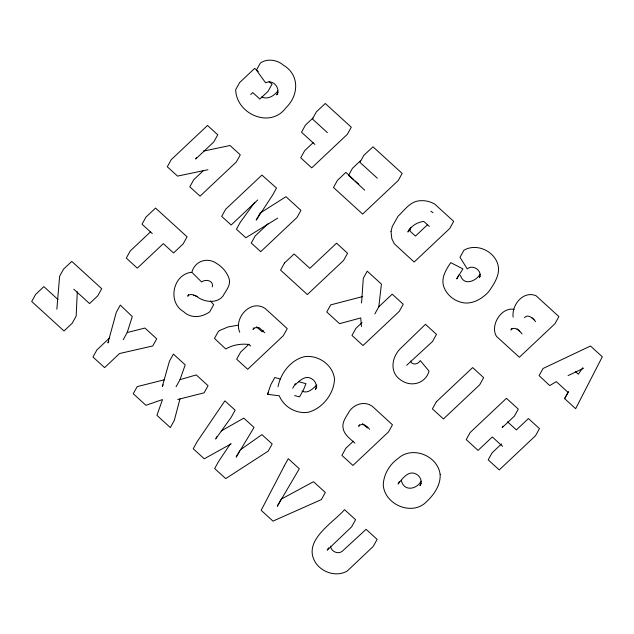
<?xml version="1.0" encoding="UTF-8"?>
<svg xmlns="http://www.w3.org/2000/svg" width="634" height="634" viewBox="0 0 634 634"><rect width="100%" height="100%" fill="white"/><g stroke="black" fill="none" stroke-linecap="round" stroke-linejoin="round"><path stroke-width="0.95" d="M278.033 386.716C280.521 373.394 290.8 359.874 304.447 356.673C318.133 354.668 332.644 364.653 334.49 378.601C334.332 393.524 322.5 408.661 308.005 412.33C296.133 413.986 283.794 406.933 279.293 395.814L267.469 394.293L270.869 384.608L274.815 377.484L280.196 379.061M77.293 291.791L76.159 316.104L72.213 323.229L64.002 330.964L31.7 301.491L35.647 294.366L43.857 286.631L57.979 299.51M361.562 302.957L363.298 278.286L367.244 271.17L381.43 284.103L378.799 306.793L374.845 313.909M258.307 71.658L254.694 68.369L239.636 82.555L235.689 89.679C236.173 114.017 270.456 129.193 286.013 107.669C298.955 95.306 299.716 74.701 283.311 65.104C277.106 59.786 267.31 58.257 260.36 63.028L256.413 70.144L265.638 82.824C272.755 78.846 281.052 88.15 276.773 94.886L278.088 92.509M56.854 309.21L59.62 276.25L63.566 269.125L71.777 261.39L101.717 288.7L97.771 295.824L89.56 303.567L73.798 289.191M212.303 286.917C213.864 280.593 205.717 278.691 201.612 281.971L191.88 272.295C194.836 260.812 207.572 256.833 216.828 263.593C222.431 266.985 226.956 272.248 229.04 278.484C231.291 284.999 225.688 290.879 222.891 296.189C217.24 303.092 206.787 302.347 199.615 298.416C196.389 296.3 192.506 293.082 188.433 295.159L187.751 296.236L188.623 294.651M179.961 398.929L174.287 420.453L170.34 427.578L156.947 415.357L162.486 399.571L145.915 405.292L133.259 393.738L137.206 386.613L164.404 379.758M410.769 227.551L409.944 231.045L415.46 236.078L427.554 224.674M123.242 339.673L127.188 332.549L132.3 316.54L120.286 305.12L116.339 312.237L107.915 342.923L108.794 341.346M176.062 386.772L180.016 379.655L185.207 364.859L173.391 354.073L169.436 361.198L162.328 386.407L163.207 384.822M564.625 398.62L568.072 392.375L556.303 381.636L549.71 385.583L539.09 375.621L543.045 368.497L590.484 346.021L602.3 356.799L575.656 408.684L564.625 398.62L568.579 391.495M196.556 157.438L195.676 159.015L213.809 141.929L217.763 134.804L207.516 125.461L171.251 159.641L167.305 166.766L177.544 176.109L207.944 169.714M256.58 219.443L260.091 213.111L285.966 196.698L300.936 210.353L296.981 217.478L260.717 251.666L251.262 243.036L255.217 235.911L268.063 223.802M253.854 327.786L252.974 329.371L255.193 327.675L259.219 327.73L264.727 332.763M216.028 438.252L216.899 436.675M267.469 394.293L268.348 392.708M239.676 450.782L236.165 457.114L254.044 427.451L243.805 418.107L221.211 430.969M292.757 388.301L295.389 383.546M316.826 387.017L315.51 389.395C317.618 385.52 315.312 380.693 311.659 378.704C305.374 374.829 299.375 380.828 295.206 384.925M409.643 228.866L407.892 232.028C410.919 226.037 417.22 222.193 423.789 221.401L429.305 226.433M359.533 424.74L358.654 426.325C361.856 422.086 367.419 425.993 369.535 429.329M458.953 274.902L456.749 278.865L462.915 268.887L450.742 262.65C445.789 269.997 440.281 278.889 444.268 287.939C447.747 296.221 455.917 301.99 464.785 302.981C473.883 303.654 482.403 298.432 488.449 291.997C494.393 283.62 501.51 273.191 497.214 262.524C492.253 250.065 475.825 243.313 463.945 250.2L459.999 257.325L467.29 268.943C472.695 263.863 482.918 270.869 479.375 277.668L480.247 276.083M328.555 547.776L327.239 550.154L351.624 526.846L355.571 519.721L344.539 509.657C332.882 523.169 301.015 541.293 316.097 563.452C322.944 572.89 336.9 577.075 347.266 571.004L373.164 546.508L377.119 539.383L366.087 529.319L342.408 551.128C338.279 554.837 330.948 551.517 330.52 546.12M399.372 481.681L398.057 484.059C402.305 478.829 408.447 469.762 416.332 474.145C420.326 476.189 422.727 481.666 419.962 485.612L421.277 483.235M511.812 328.38L510.933 329.965C514.459 325.543 519.769 331.138 522.083 333.936M503.039 426.088L502.168 427.673L514.325 416.213L518.271 409.089L506.455 398.303L470.19 432.491L466.236 439.608L478.06 450.394L492.309 436.961L502.58 446.328M256.144 220.236L272.565 195.193L276.511 188.068L261.913 175.071L225.649 209.26L221.702 216.384L231.156 225.007L257.729 199.956M230.364 443.871L218.627 461.433L214.672 468.55L225.704 478.615L268.214 451.107L272.168 443.982L261.921 434.639L240.92 449.419M582.852 367.712L578.335 374.203L575.529 371.643M215.584 439.045L231.188 417.323L235.135 410.198L224.896 400.854L197.174 441.621L193.227 448.745L204.243 458.794L231.212 443.808M254.781 202.325L240.413 222.098L236.458 229.223L245.833 237.774L277.668 218.144M406.663 365.295L432.539 341.496L436.485 334.372L425.454 324.307L399.602 349.366C390.909 359.002 389.783 374.163 402.344 381.01C412.306 387.208 425.874 382.944 429.012 371.088L420.247 360.572C418.337 364.455 412.14 365.62 410.412 361.071M524.5 317.689C528.027 313.267 533.337 318.862 535.651 321.66M480.144 274.205C475.809 281.377 463.811 286.211 460.466 275.425M421.119 481.23C416.395 489.686 403.945 491.548 401.377 480.723M250.723 94.506L252.776 92.572L259.869 99.047L268.079 91.304L272.026 84.179L269.133 81.548M277.843 90.955C274.142 95.797 267.778 99.998 261.644 96.923M203.53 170.483L193.766 179.684L189.812 186.808L200.059 196.152L236.323 161.971L240.27 154.847L230.031 145.503L203.427 151.098M150.623 231.759L130.239 250.961L126.293 258.086L137.324 268.15L163.326 243.646L173.542 252.974L183.123 243.939L187.078 236.815L155.56 208.063L145.978 217.09L142.032 224.214L152.295 233.581M312.982 117.995L305.453 125.088L301.507 132.213L314.9 144.433M313.172 142.658L304.669 150.678L300.714 157.803L311.746 167.867L347.329 134.329L351.276 127.204L325.282 103.485L316.382 111.869L312.435 118.986L327.406 132.649M109.73 337.811L96.923 349.889L92.976 357.013L104.594 367.617L119.541 353.526L152.778 345.95L156.725 338.825L144.909 328.04L127.188 332.549M360.342 160.87L352.48 168.279L348.534 175.404L364.732 190.176M249.011 344.183L240.627 352.084L236.672 359.209L247.704 369.273L283.287 335.735L287.234 328.61L265.178 308.481C250.739 298.654 233.471 318.252 239.755 332.248M263.435 330.583L262.127 331.82L256.611 326.787M362.014 322.611L355.936 328.333L351.989 335.457L363.02 345.522L399.285 311.342L403.232 304.217L392.2 294.152L378.799 306.793M353.376 441.161L345.847 448.254L341.9 455.378L352.932 465.443L388.507 431.905L392.462 424.78L373.822 407.67C366.571 400.363 354.549 403.351 349.247 411.514C346.338 416.673 341.694 422.141 343.145 428.513C344.357 435.067 350.412 438.91 354.897 443.126M501.502 443.943L492.166 452.739L488.22 459.864L499.251 469.929L535.516 435.74L539.463 428.624L528.439 418.559L516.385 429.915L507.485 421.792M316.81 385.028C312.903 388.587 307.878 394.166 302.03 391.059M568.08 375.574L583.423 368.346M180.016 379.655L196.239 374.924L208.055 385.702L204.108 392.826L177.734 399.499M362.688 296.561L330.726 304.867L326.772 311.991L339.578 323.673L360.746 317.935L361.435 326.55M191.373 272.295C172.908 274.435 167.178 302.188 183.575 311.643C191 318.831 201.984 317.436 209.751 311.793L213.706 304.677L210.456 301.047M238.392 325.147L228.192 326.914L220.26 330.227L218.437 331.297L214.482 338.421L225.791 349.009C232.686 344.856 241.031 343.485 248.956 344.492L250.652 346.037M514.095 309.337C501.082 306.824 489.781 325.757 496.517 336.416L519.365 357.267L554.948 323.728L558.895 316.604L536.047 295.753C523.161 290.277 511.464 305.192 513.128 317.143M197.649 296.585L193.576 295.206M294.58 395.576L299.605 396.852L303.551 389.728L305.968 383.673L298.559 381.676M430.827 211.241L433.022 212.691M532.053 317.808L534.121 319.694M377.301 178.186L359.969 162.367L363.916 155.243L373.014 146.819L402.162 173.415L398.215 180.539L362.632 214.078L333.484 187.482L337.431 180.357L345.871 172.4L353.812 179.652M355.262 180.967L358.868 184.264M517.106 328.824L519.864 331.344M362.466 423.575L367.324 428.013M440.17 474.66C440.598 485.002 434.274 494.377 426.944 501.28C413.003 516.599 384.751 505.116 383.269 485.089C383.515 474.573 389.601 464.357 398.231 458.342C412.528 445.417 437.975 455.814 440.17 474.66M391.019 231.513L391.812 238.598L394.197 243.678L414.153 262.032L449.736 228.494L453.682 221.369L434.773 204.116C430.296 201.517 425.034 200.241 419.859 200.748C410.111 201.343 404.373 210.385 397.906 216.4L392.28 226.504L391.019 231.513M284.333 465.816L261.16 510.322L272.977 521.1L321.367 499.6L325.313 492.475L313.497 481.697L281.227 499.148L277.28 506.273L299.311 468.756L288.288 458.691L284.333 465.816M284.515 262.991L280.569 270.116L307.355 294.556L343.62 260.376L347.567 253.251L336.543 243.187L309.852 268.341L294.097 253.965L284.515 262.991M436.358 401.766L432.412 408.89L443.443 418.947L479.708 384.767L483.655 377.642L472.631 367.577L436.358 401.766"/></g></svg>
